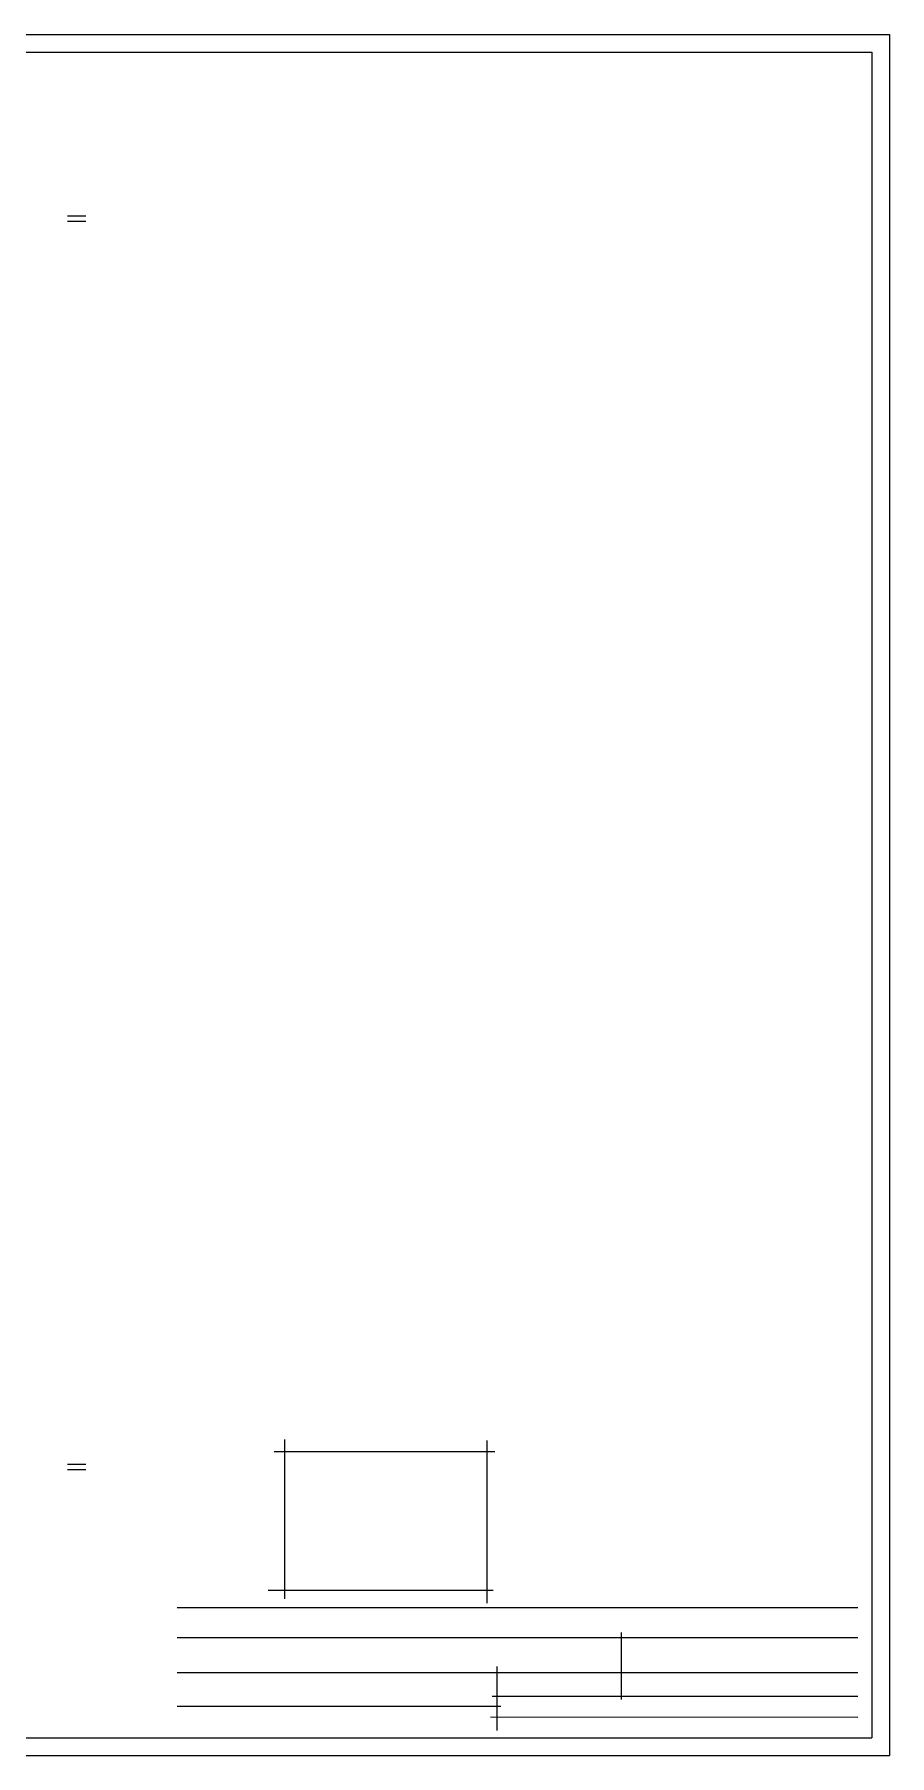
# Model space of a CAD drawing. Header units: metres. Extents: x 2 to 41.8, y 0.2 to 29.5.
# Drawn here: x 27.25 to 41.81, y 0.2 to 29.5 of the extents above; entities that cross this region are included whole.
import ezdxf

# ---------------------------------------------------------------- set-up
doc = ezdxf.new("R2010")
doc.units = ezdxf.units.M

msp = doc.modelspace()

# ---------------------------------------------------------------- linework, layer by layer
for p, q in [((7.628, 29.498), (41.808, 29.498)), ((41.808, 29.498), (41.808, 0.198)), ((8.106, 29.198), (41.508, 29.198)), ((41.508, 29.198), (41.508, 0.498)), ((27.813, 26.41), (28.124, 26.41)), ((27.813, 26.319), (28.124, 26.319)), ((31.508, 5.577), (31.508, 2.866)), ((31.33, 5.374), (35.087, 5.374)), ((34.955, 5.563), (34.955, 2.795)), ((27.813, 5.158), (28.124, 5.158)), ((27.813, 5.067), (28.124, 5.067)), ((31.231, 3.014), (35.06, 3.014)), ((29.681, 2.717), (41.265, 2.717)), ((29.681, 2.21), (41.265, 2.21)), ((37.238, 2.291), (37.238, 1.152)), ((29.681, 1.612), (41.265, 1.612)), ((35.121, 1.716), (35.121, 0.625)), ((35.042, 1.208), (41.265, 1.208)), ((29.681, 1.041), (35.191, 1.041)), ((35.012, 0.855), (41.265, 0.854)), ((2.308, 0.498), (41.508, 0.498)), ((2.008, 0.198), (41.808, 0.198))]:
    msp.add_line(p, q)

doc.saveas('drawing.dxf')
